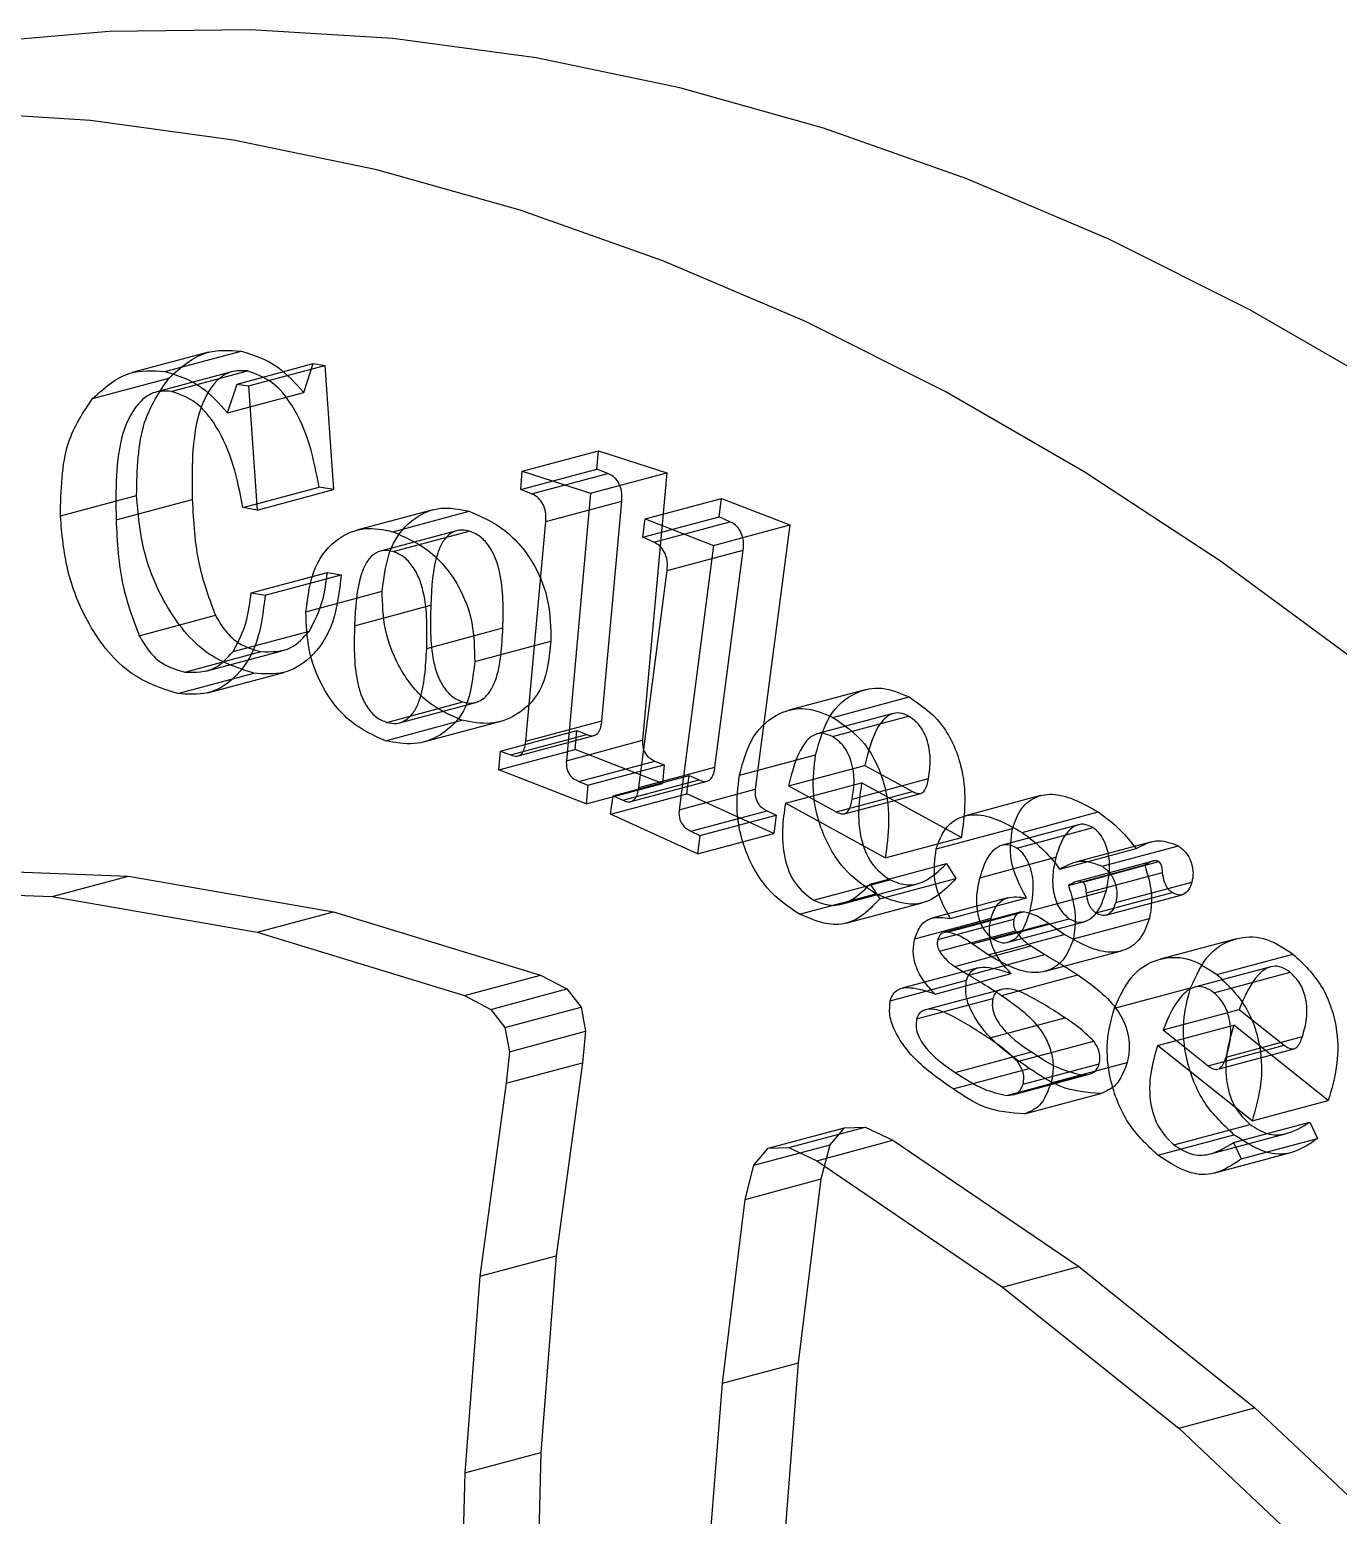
# Model space of a CAD drawing. Header units: inches. Extents: x 0 to 16.3, y 0 to 11.5.
# Drawn here: x 12.188 to 12.775, y 7.219 to 7.885 of the extents above; entities that cross this region are included whole.
import ezdxf

# ---------------------------------------------------------------- set-up
doc = ezdxf.new("R2010")
doc.units = ezdxf.units.IN
doc.header["$MEASUREMENT"] = 0

msp = doc.modelspace()

# ---------------------------------------------------------------- linework, layer by layer
at = {"color": 7, "linetype": 'Continuous', "lineweight": 25}
for p, q in [((12.26839, 7.74026), (12.23424, 7.73111)), ((12.24889, 7.73162), (12.28304, 7.74077)), ((12.27939, 7.73163), (12.24524, 7.72249)), ((12.25179, 7.72269), (12.28594, 7.73184)), ((12.28125, 7.72599), (12.3154, 7.73513)), ((12.28641, 7.72513), (12.32056, 7.73428)), ((12.31112, 7.72223), (12.3154, 7.73513)), ((12.3154, 7.73513), (12.32056, 7.73428)), ((12.32056, 7.73428), (12.32441, 7.67866)), ((12.21654, 7.7195), (12.25069, 7.72865)), ((12.27697, 7.71308), (12.28125, 7.72599)), ((12.28125, 7.72599), (12.28641, 7.72513)), ((12.28641, 7.72513), (12.29025, 7.66952)), ((12.27697, 7.71308), (12.31112, 7.72223)), ((12.40908, 7.68696), (12.44323, 7.69611)), ((12.4425, 7.68783), (12.44323, 7.69611)), ((12.44323, 7.69611), (12.47384, 7.68624)), ((12.40835, 7.67868), (12.4425, 7.68783)), ((12.40835, 7.67868), (12.40908, 7.68696)), ((12.40908, 7.68696), (12.43969, 7.6771)), ((12.41321, 7.67678), (12.44736, 7.68593)), ((12.43969, 7.6771), (12.47384, 7.68624)), ((12.44736, 7.68593), (12.4425, 7.68783)), ((12.47384, 7.68624), (12.46297, 7.5663)), ((12.28384, 7.67058), (12.31799, 7.67973)), ((12.29025, 7.66952), (12.32441, 7.67866)), ((12.32441, 7.67866), (12.31799, 7.67973)), ((12.41321, 7.67678), (12.40835, 7.67868)), ((12.20209, 7.66685), (12.23624, 7.67599)), ((12.22705, 7.66514), (12.2612, 7.67429)), ((12.41956, 7.66441), (12.45371, 7.67356)), ((12.43969, 7.6771), (12.42882, 7.55715)), ((12.44479, 7.57509), (12.45371, 7.67356)), ((12.4642, 7.66556), (12.49835, 7.67471)), ((12.49729, 7.6665), (12.49835, 7.67471)), ((12.49835, 7.67471), (12.52894, 7.66281)), ((12.29025, 7.66952), (12.28384, 7.67058)), ((12.36905, 7.66963), (12.33489, 7.66049)), ((12.35106, 7.65981), (12.38521, 7.66896)), ((12.46314, 7.65735), (12.49729, 7.6665)), ((12.46314, 7.65735), (12.4642, 7.66556)), ((12.4642, 7.66556), (12.49479, 7.65366)), ((12.50215, 7.66426), (12.49729, 7.6665)), ((12.37965, 7.66024), (12.3455, 7.6511)), ((12.35117, 7.65093), (12.38532, 7.66008)), ((12.41064, 7.56594), (12.41956, 7.66441)), ((12.468, 7.65512), (12.50215, 7.66426)), ((12.49479, 7.65366), (12.52894, 7.66281)), ((12.52894, 7.66281), (12.5135, 7.54433)), ((12.468, 7.65512), (12.46314, 7.65735)), ((12.47396, 7.6424), (12.50811, 7.65155)), ((12.49479, 7.65366), (12.47935, 7.53519)), ((12.49543, 7.55429), (12.50811, 7.65155)), ((12.28757, 7.63241), (12.32172, 7.64156)), ((12.29383, 7.63135), (12.32798, 7.6405)), ((12.32172, 7.64156), (12.32798, 7.6405)), ((12.46128, 7.54514), (12.47396, 7.6424)), ((12.28757, 7.63241), (12.29383, 7.63135)), ((12.31213, 7.62393), (12.34628, 7.63308)), ((12.33391, 7.61765), (12.36806, 7.6268)), ((12.23738, 7.61318), (12.27153, 7.62233)), ((12.27952, 7.60612), (12.31367, 7.61527)), ((12.36623, 7.6075), (12.40038, 7.61665)), ((12.25784, 7.59689), (12.29199, 7.60604)), ((12.2673, 7.59721), (12.30146, 7.60636)), ((12.38774, 7.60161), (12.42189, 7.61075)), ((12.25467, 7.58721), (12.28882, 7.59635)), ((12.26807, 7.58761), (12.30222, 7.59676)), ((12.56271, 7.58895), (12.52856, 7.5798)), ((12.54824, 7.57658), (12.58239, 7.58572)), ((12.34832, 7.57434), (12.38247, 7.58348)), ((12.35409, 7.57411), (12.38824, 7.58326)), ((12.57528, 7.57829), (12.54113, 7.56915)), ((12.34776, 7.56612), (12.38191, 7.57527)), ((12.3648, 7.56558), (12.39895, 7.57473)), ((12.41064, 7.56594), (12.44479, 7.57509)), ((12.54807, 7.56797), (12.58222, 7.57712)), ((12.39937, 7.56147), (12.43352, 7.57062)), ((12.40381, 7.55973), (12.43796, 7.56888)), ((12.4072, 7.55932), (12.44135, 7.56847)), ((12.42882, 7.55715), (12.46297, 7.5663)), ((12.43277, 7.56224), (12.43352, 7.57062)), ((12.43352, 7.57062), (12.43796, 7.56888)), ((12.39862, 7.55309), (12.43277, 7.56224)), ((12.39862, 7.55309), (12.39937, 7.56147)), ((12.39937, 7.56147), (12.40381, 7.55973)), ((12.47186, 7.54698), (12.43277, 7.56224)), ((12.50639, 7.55063), (12.54054, 7.55978)), ((12.43771, 7.53783), (12.39862, 7.55309)), ((12.43435, 7.54783), (12.46851, 7.55698)), ((12.43847, 7.54622), (12.47262, 7.55537)), ((12.46128, 7.54514), (12.49543, 7.55429)), ((12.46851, 7.55698), (12.47262, 7.55537)), ((12.47262, 7.55537), (12.47186, 7.54698)), ((12.52844, 7.54589), (12.56259, 7.55504)), ((12.56259, 7.55504), (12.58388, 7.54337)), ((12.43435, 7.54783), (12.43847, 7.54622)), ((12.43771, 7.53783), (12.47186, 7.54698)), ((12.43847, 7.54622), (12.43771, 7.53783)), ((12.44973, 7.54142), (12.48389, 7.55057)), ((12.45416, 7.53941), (12.48832, 7.54855)), ((12.45774, 7.53883), (12.49189, 7.54798)), ((12.4828, 7.5423), (12.48389, 7.55057)), ((12.48389, 7.55057), (12.48832, 7.54855)), ((12.527, 7.5381), (12.56116, 7.54725)), ((12.52844, 7.54589), (12.54973, 7.53423)), ((12.55696, 7.53998), (12.59111, 7.54913)), ((12.60585, 7.52275), (12.56116, 7.54725)), ((12.44865, 7.53315), (12.4828, 7.5423)), ((12.44865, 7.53315), (12.44973, 7.54142)), ((12.44973, 7.54142), (12.45416, 7.53941)), ((12.47935, 7.53519), (12.5135, 7.54433)), ((12.52176, 7.52451), (12.4828, 7.5423)), ((12.54973, 7.53423), (12.58388, 7.54337)), ((12.5535, 7.53337), (12.58766, 7.54252)), ((12.64132, 7.54148), (12.60717, 7.53233)), ((12.48761, 7.51536), (12.44865, 7.53315)), ((12.48462, 7.52551), (12.51877, 7.53466)), ((12.48869, 7.52364), (12.52285, 7.53279)), ((12.51877, 7.53466), (12.52285, 7.53279)), ((12.52285, 7.53279), (12.52176, 7.52451)), ((12.5717, 7.51361), (12.527, 7.5381)), ((12.63303, 7.52502), (12.66718, 7.53417)), ((12.48462, 7.52551), (12.48869, 7.52364)), ((12.59461, 7.51762), (12.62876, 7.52677)), ((12.65835, 7.52838), (12.6242, 7.51923)), ((12.63071, 7.51799), (12.66486, 7.52714)), ((12.48761, 7.51536), (12.52176, 7.52451)), ((12.48869, 7.52364), (12.48761, 7.51536)), ((12.5717, 7.51361), (12.60585, 7.52275)), ((12.69114, 7.52076), (12.65699, 7.51161)), ((12.66897, 7.50983), (12.70313, 7.51898)), ((12.61405, 7.5047), (12.6482, 7.51385)), ((12.64997, 7.50857), (12.68413, 7.51772)), ((12.69174, 7.51216), (12.65759, 7.50301)), ((12.66022, 7.50277), (12.69437, 7.51192)), ((12.14154, 7.50896), (12.23254, 7.50539)), ((12.19839, 7.49624), (12.23254, 7.50539)), ((12.23254, 7.50539), (12.32445, 7.48938)), ((12.56501, 7.50187), (12.59916, 7.51101)), ((12.59916, 7.51101), (12.60339, 7.5044)), ((12.65386, 7.50128), (12.68801, 7.51043)), ((12.6619, 7.49795), (12.69605, 7.50709)), ((12.10739, 7.49982), (12.19839, 7.49624)), ((12.53959, 7.49462), (12.57374, 7.50377)), ((12.55207, 7.49283), (12.58622, 7.50198)), ((12.56501, 7.50187), (12.56924, 7.49526)), ((12.56924, 7.49526), (12.60339, 7.5044)), ((12.63668, 7.48982), (12.67083, 7.49897)), ((12.675, 7.49356), (12.70915, 7.50271)), ((12.19839, 7.49624), (12.2903, 7.48024)), ((12.53332, 7.48834), (12.56748, 7.49749)), ((12.55413, 7.48431), (12.58828, 7.49346)), ((12.6267, 7.49565), (12.59255, 7.4865)), ((12.60086, 7.48648), (12.63501, 7.49563)), ((12.66619, 7.48889), (12.70034, 7.49804)), ((12.6706, 7.48792), (12.70475, 7.49707)), ((12.2903, 7.48024), (12.32445, 7.48938)), ((12.32445, 7.48938), (12.41731, 7.46105)), ((12.58498, 7.47736), (12.61913, 7.4865)), ((12.59525, 7.47704), (12.6294, 7.48619)), ((12.63216, 7.48923), (12.598, 7.48008)), ((12.59948, 7.48027), (12.63363, 7.48942)), ((12.62, 7.47716), (12.65415, 7.48631)), ((12.62666, 7.47582), (12.66081, 7.48497)), ((12.65603, 7.47735), (12.69018, 7.48649)), ((12.2903, 7.48024), (12.38316, 7.4519)), ((12.59597, 7.47178), (12.63012, 7.48093)), ((12.6107, 7.4751), (12.64485, 7.48424)), ((12.61779, 7.47016), (12.65194, 7.4793)), ((12.65194, 7.4793), (12.64485, 7.48424)), ((12.60293, 7.46495), (12.63708, 7.4741)), ((12.61779, 7.47016), (12.6107, 7.4751)), ((12.63708, 7.4741), (12.64329, 7.47023)), ((12.64345, 7.4628), (12.6776, 7.47194)), ((12.72914, 7.47731), (12.69499, 7.46816)), ((12.60293, 7.46495), (12.60914, 7.46108)), ((12.60914, 7.46108), (12.64329, 7.47023)), ((12.72031, 7.46133), (12.75446, 7.47048)), ((12.38316, 7.4519), (12.41731, 7.46105)), ((12.41731, 7.46105), (12.4291, 7.45483)), ((12.574, 7.44955), (12.60815, 7.4587)), ((12.6134, 7.46435), (12.57925, 7.45521)), ((12.59403, 7.45254), (12.62818, 7.46169)), ((12.62389, 7.45197), (12.65804, 7.46112)), ((12.74448, 7.46476), (12.71033, 7.45561)), ((12.71902, 7.45317), (12.75317, 7.46232)), ((12.38316, 7.4519), (12.39495, 7.44568)), ((12.39495, 7.44568), (12.4291, 7.45483)), ((12.4291, 7.45483), (12.43546, 7.44666)), ((12.62394, 7.45464), (12.58979, 7.44549)), ((12.6744, 7.44617), (12.70855, 7.45532)), ((12.39495, 7.44568), (12.40131, 7.43751)), ((12.40131, 7.43751), (12.43546, 7.44666)), ((12.43546, 7.44666), (12.43743, 7.43586)), ((12.58579, 7.44144), (12.61994, 7.45059)), ((12.69624, 7.43654), (12.73039, 7.44569)), ((12.73039, 7.44569), (12.75057, 7.42959)), ((12.6181, 7.43277), (12.65225, 7.44192)), ((12.69378, 7.42943), (12.72793, 7.43858)), ((12.77028, 7.40483), (12.72793, 7.43858)), ((12.40131, 7.43751), (12.40328, 7.42671)), ((12.40328, 7.42671), (12.43743, 7.43586)), ((12.43743, 7.43586), (12.43604, 7.42171)), ((12.69624, 7.43654), (12.71642, 7.42044)), ((12.7245, 7.42431), (12.75865, 7.43346)), ((12.40328, 7.42671), (12.40189, 7.41257)), ((12.60312, 7.41743), (12.63727, 7.42658)), ((12.631, 7.42229), (12.66515, 7.43144)), ((12.73613, 7.39568), (12.69378, 7.42943)), ((12.71642, 7.42044), (12.75057, 7.42959)), ((12.72076, 7.41886), (12.75491, 7.42801)), ((12.40189, 7.41257), (12.43604, 7.42171)), ((12.43604, 7.42171), (12.42425, 7.3352)), ((12.60211, 7.41007), (12.63626, 7.41922)), ((12.6335, 7.41219), (12.66765, 7.42134)), ((12.64602, 7.41279), (12.68018, 7.42194)), ((12.40189, 7.41257), (12.3901, 7.32605)), ((12.62623, 7.40712), (12.66038, 7.41627)), ((12.62891, 7.40744), (12.66306, 7.41658)), ((12.63412, 7.39879), (12.66827, 7.40794)), ((12.73613, 7.39568), (12.77028, 7.40483)), ((12.51926, 7.3834), (12.55342, 7.39255)), ((12.52854, 7.38381), (12.56269, 7.39295)), ((12.547, 7.38503), (12.55342, 7.39255)), ((12.55342, 7.39255), (12.56269, 7.39295)), ((12.56269, 7.39295), (12.57519, 7.38699)), ((12.70106, 7.3849), (12.73521, 7.39405)), ((12.72782, 7.38596), (12.76197, 7.39511)), ((12.76197, 7.39511), (12.76545, 7.38779)), ((12.51285, 7.37588), (12.547, 7.38503)), ((12.54104, 7.37785), (12.57519, 7.38699)), ((12.54307, 7.36965), (12.547, 7.38503)), ((12.57519, 7.38699), (12.65842, 7.33038)), ((12.69387, 7.38035), (12.72802, 7.38949)), ((12.71746, 7.38092), (12.75161, 7.39006)), ((12.72782, 7.38596), (12.7313, 7.37865)), ((12.7313, 7.37865), (12.76545, 7.38779)), ((12.51285, 7.37588), (12.51926, 7.3834)), ((12.51926, 7.3834), (12.52854, 7.38381)), ((12.52854, 7.38381), (12.54104, 7.37785)), ((12.71937, 7.37237), (12.75352, 7.38152)), ((12.50892, 7.3605), (12.51285, 7.37588)), ((12.54104, 7.37785), (12.62427, 7.32123)), ((12.50892, 7.3605), (12.54307, 7.36965)), ((12.53288, 7.28723), (12.54307, 7.36965)), ((12.49873, 7.27808), (12.50892, 7.3605)), ((12.3901, 7.32605), (12.42425, 7.3352)), ((12.42425, 7.3352), (12.41744, 7.24704)), ((12.3901, 7.32605), (12.38329, 7.23789)), ((12.62427, 7.32123), (12.65842, 7.33038)), ((12.65842, 7.33038), (12.73738, 7.26704)), ((12.62427, 7.32123), (12.70323, 7.25789)), ((12.49873, 7.27808), (12.53288, 7.28723)), ((12.52636, 7.20369), (12.53288, 7.28723)), ((12.49221, 7.19454), (12.49873, 7.27808)), ((12.70323, 7.25789), (12.73738, 7.26704)), ((12.73738, 7.26704), (12.81199, 7.19682)), ((12.70323, 7.25789), (12.77783, 7.18767)), ((12.38329, 7.23789), (12.41744, 7.24704)), ((12.41744, 7.24704), (12.41508, 7.15739)), ((12.38329, 7.23789), (12.38093, 7.14824))]:
    msp.add_line(p, q, dxfattribs=at)
at = {"color": 7, "linetype": 'Continuous', "lineweight": 25, "flags": 128}
for points in [[(12.79749, 7.72322), (12.73514, 7.75922), (12.672, 7.79086), (12.60826, 7.81804), (12.54411, 7.84069), (12.47974, 7.85874), (12.41534, 7.87214), (12.35111, 7.88084), (12.28724, 7.88482), (12.22391, 7.88407), (12.16132, 7.87858)], [(12.78209, 7.60232), (12.72202, 7.64656), (12.66081, 7.68668), (12.59862, 7.72258), (12.53565, 7.75415), (12.47208, 7.78128), (12.40811, 7.80391), (12.34391, 7.82196), (12.27969, 7.83538), (12.21563, 7.84414), (12.15192, 7.84819)]]:
    msp.add_lwpolyline(points, dxfattribs=at)
at = {"color": 7, "linetype": 'Continuous', "lineweight": 25}
for points, knots in [([(12.25069, 7.72865), (12.25597, 7.73339), (12.26541, 7.74186), (12.27765, 7.7411), (12.28304, 7.74077)], [0, 0, 0, 0, 0.559322, 1, 1, 1, 1]), ([(12.28304, 7.74077), (12.28873, 7.73899), (12.29892, 7.73581), (12.30739, 7.72639), (12.31112, 7.72223)], [0, 0, 0, 0, 0.558712, 1, 1, 1, 1]), ([(12.21654, 7.7195), (12.22182, 7.72424), (12.23126, 7.73271), (12.2435, 7.73196), (12.24889, 7.73162)], [0, 0, 0, 0, 0.559322, 1, 1, 1, 1]), ([(12.24889, 7.73162), (12.25458, 7.72985), (12.26477, 7.72666), (12.27324, 7.71724), (12.27697, 7.71308)], [0, 0, 0, 0, 0.558712, 1, 1, 1, 1]), ([(12.28594, 7.73184), (12.28344, 7.73195), (12.27846, 7.73218), (12.27001, 7.72652), (12.26333, 7.71344), (12.26089, 7.69422), (12.2611, 7.68094), (12.2612, 7.67429)], [0, 0, 0, 0, 0.124981, 0.249996, 0.498695, 0.749101, 1, 1, 1, 1]), ([(12.31799, 7.67973), (12.31679, 7.68611), (12.31441, 7.69884), (12.30727, 7.71551), (12.29718, 7.72794), (12.28968, 7.73054), (12.28594, 7.73184)], [0, 0, 0, 0, 0.280986, 0.560889, 0.780812, 1, 1, 1, 1]), ([(12.23624, 7.67599), (12.23649, 7.6876), (12.23694, 7.70832), (12.24649, 7.72244), (12.25069, 7.72865)], [0, 0, 0, 0, 0.5599, 1, 1, 1, 1]), ([(12.20209, 7.66685), (12.20234, 7.67845), (12.20279, 7.69917), (12.21234, 7.71329), (12.21654, 7.7195)], [0, 0, 0, 0, 0.5599, 1, 1, 1, 1]), ([(12.25179, 7.72269), (12.24929, 7.7228), (12.24431, 7.72303), (12.23586, 7.71737), (12.22918, 7.70429), (12.22674, 7.68508), (12.22695, 7.67179), (12.22705, 7.66514)], [0, 0, 0, 0, 0.124981, 0.249996, 0.498695, 0.749101, 1, 1, 1, 1]), ([(12.28384, 7.67058), (12.28264, 7.67696), (12.28026, 7.68969), (12.27312, 7.70636), (12.26303, 7.71879), (12.25553, 7.72139), (12.25179, 7.72269)], [0, 0, 0, 0, 0.2809862, 0.5608887, 0.7808125, 1, 1, 1, 1]), ([(12.45371, 7.67356), (12.45377, 7.67502), (12.45388, 7.67792), (12.45235, 7.68205), (12.44992, 7.68472), (12.44822, 7.68553), (12.44736, 7.68593)], [0, 0, 0, 0, 0.280539, 0.559304, 0.779339, 1, 1, 1, 1]), ([(12.28882, 7.59635), (12.28111, 7.59886), (12.26569, 7.60389), (12.24835, 7.62647), (12.23836, 7.65166), (12.23695, 7.66788), (12.23624, 7.67599)], [0, 0, 0, 0, 0.2794058, 0.5588962, 0.7792379, 1, 1, 1, 1]), ([(12.2612, 7.67429), (12.26169, 7.66434), (12.26255, 7.64662), (12.26879, 7.62974), (12.27153, 7.62233)], [0, 0, 0, 0, 0.5609962, 1, 1, 1, 1]), ([(12.41956, 7.66441), (12.41962, 7.66587), (12.41973, 7.66877), (12.4182, 7.6729), (12.41577, 7.67557), (12.41407, 7.67638), (12.41321, 7.67678)], [0, 0, 0, 0, 0.280539, 0.5593037, 0.779339, 1, 1, 1, 1]), ([(12.25467, 7.58721), (12.24696, 7.58972), (12.23154, 7.59474), (12.2142, 7.61732), (12.20421, 7.64252), (12.2028, 7.65873), (12.20209, 7.66685)], [0, 0, 0, 0, 0.279406, 0.558896, 0.779238, 1, 1, 1, 1]), ([(12.22705, 7.66514), (12.22754, 7.65519), (12.2284, 7.63747), (12.23464, 7.62059), (12.23738, 7.61318)], [0, 0, 0, 0, 0.560996, 1, 1, 1, 1]), ([(12.34628, 7.63308), (12.34716, 7.64), (12.34893, 7.65386), (12.35978, 7.66631), (12.37242, 7.67155), (12.38095, 7.66983), (12.38521, 7.66896)], [0, 0, 0, 0, 0.279505, 0.559035, 0.779351, 1, 1, 1, 1]), ([(12.38521, 7.66896), (12.39067, 7.6666), (12.40158, 7.66187), (12.41459, 7.64671), (12.42161, 7.62811), (12.42179, 7.61655), (12.42189, 7.61075)], [0, 0, 0, 0, 0.28021, 0.559901, 0.779555, 1, 1, 1, 1]), ([(12.31213, 7.62393), (12.31301, 7.63086), (12.31478, 7.64471), (12.32563, 7.65716), (12.33827, 7.6624), (12.3468, 7.66068), (12.35106, 7.65981)], [0, 0, 0, 0, 0.279505, 0.559035, 0.779351, 1, 1, 1, 1]), ([(12.35106, 7.65981), (12.35652, 7.65745), (12.36743, 7.65272), (12.38044, 7.63756), (12.38746, 7.61897), (12.38764, 7.6074), (12.38774, 7.60161)], [0, 0, 0, 0, 0.28021, 0.559901, 0.779555, 1, 1, 1, 1]), ([(12.38532, 7.66008), (12.38377, 7.66037), (12.38066, 7.66094), (12.37644, 7.659), (12.3732, 7.65529), (12.36895, 7.64524), (12.36846, 7.63499), (12.36806, 7.6268)], [0, 0, 0, 0, 0.124934, 0.249782, 0.37489, 0.500135, 1, 1, 1, 1]), ([(12.40038, 7.61665), (12.40058, 7.62508), (12.40083, 7.63562), (12.39717, 7.64816), (12.39413, 7.65374), (12.39004, 7.65817), (12.3869, 7.65944), (12.38532, 7.66008)], [0, 0, 0, 0, 0.4997538, 0.6249887, 0.7500997, 0.8749815, 1, 1, 1, 1]), ([(12.50811, 7.65155), (12.50823, 7.65299), (12.50845, 7.65587), (12.50703, 7.66005), (12.5047, 7.6629), (12.503, 7.66381), (12.50215, 7.66426)], [0, 0, 0, 0, 0.280372, 0.559067, 0.779225, 1, 1, 1, 1]), ([(12.35117, 7.65093), (12.34962, 7.65122), (12.34651, 7.6518), (12.34229, 7.64985), (12.33905, 7.64614), (12.3348, 7.63609), (12.33431, 7.62584), (12.33391, 7.61765)], [0, 0, 0, 0, 0.124934, 0.249782, 0.37489, 0.500135, 1, 1, 1, 1]), ([(12.47396, 7.6424), (12.47408, 7.64384), (12.4743, 7.64672), (12.47288, 7.6509), (12.47055, 7.65376), (12.46885, 7.65466), (12.468, 7.65512)], [0, 0, 0, 0, 0.280372, 0.559067, 0.779225, 1, 1, 1, 1]), ([(12.36623, 7.6075), (12.36643, 7.61593), (12.36668, 7.62647), (12.36302, 7.63901), (12.35997, 7.64459), (12.35589, 7.64902), (12.35275, 7.65029), (12.35117, 7.65093)], [0, 0, 0, 0, 0.499754, 0.624989, 0.7501, 0.874982, 1, 1, 1, 1]), ([(12.32798, 7.6405), (12.3271, 7.63307), (12.32534, 7.61824), (12.3153, 7.603), (12.30242, 7.59542), (12.29335, 7.59604), (12.28882, 7.59635)], [0, 0, 0, 0, 0.280189, 0.559572, 0.779641, 1, 1, 1, 1]), ([(12.31367, 7.61527), (12.31594, 7.61962), (12.31998, 7.62741), (12.32119, 7.63723), (12.32172, 7.64156)], [0, 0, 0, 0, 0.558715, 1, 1, 1, 1]), ([(12.27952, 7.60612), (12.28179, 7.61047), (12.28583, 7.61826), (12.28704, 7.62808), (12.28757, 7.63241)], [0, 0, 0, 0, 0.558715, 1, 1, 1, 1]), ([(12.38191, 7.57527), (12.37656, 7.57763), (12.36585, 7.58234), (12.35358, 7.59793), (12.34679, 7.61603), (12.34645, 7.62739), (12.34628, 7.63308)], [0, 0, 0, 0, 0.279948, 0.559504, 0.779621, 1, 1, 1, 1]), ([(12.29383, 7.63135), (12.29295, 7.62392), (12.29119, 7.60909), (12.28115, 7.59385), (12.26827, 7.58627), (12.2592, 7.58689), (12.25467, 7.58721)], [0, 0, 0, 0, 0.2801885, 0.5595725, 0.7796405, 1, 1, 1, 1]), ([(12.36806, 7.6268), (12.36784, 7.61846), (12.36757, 7.60804), (12.37086, 7.5955), (12.37378, 7.58988), (12.37779, 7.58538), (12.38091, 7.58412), (12.38247, 7.58348)], [0, 0, 0, 0, 0.500008, 0.625224, 0.750225, 0.875032, 1, 1, 1, 1]), ([(12.27153, 7.62233), (12.27299, 7.61985), (12.27589, 7.61491), (12.28297, 7.60854), (12.28857, 7.60698), (12.29199, 7.60604)], [0, 0, 0, 0, 0.280351, 0.560521, 1, 1, 1, 1]), ([(12.34776, 7.56612), (12.34241, 7.56848), (12.3317, 7.57319), (12.31943, 7.58878), (12.31264, 7.60689), (12.3123, 7.61825), (12.31213, 7.62393)], [0, 0, 0, 0, 0.279948, 0.559504, 0.779621, 1, 1, 1, 1]), ([(12.23738, 7.61318), (12.23884, 7.6107), (12.24174, 7.60576), (12.24882, 7.59939), (12.25442, 7.59784), (12.25784, 7.59689)], [0, 0, 0, 0, 0.280351, 0.560521, 1, 1, 1, 1]), ([(12.29199, 7.60604), (12.29669, 7.60594), (12.30511, 7.60577), (12.31105, 7.61236), (12.31367, 7.61527)], [0, 0, 0, 0, 0.559042, 1, 1, 1, 1]), ([(12.33391, 7.61765), (12.33369, 7.60931), (12.33341, 7.59889), (12.33671, 7.58635), (12.33963, 7.58073), (12.34364, 7.57623), (12.34676, 7.57497), (12.34832, 7.57434)], [0, 0, 0, 0, 0.500008, 0.625224, 0.750225, 0.875032, 1, 1, 1, 1]), ([(12.38247, 7.58348), (12.38405, 7.58318), (12.38719, 7.58257), (12.39146, 7.5845), (12.39484, 7.58808), (12.39942, 7.59798), (12.39995, 7.60835), (12.40038, 7.61665)], [0, 0, 0, 0, 0.125093, 0.250025, 0.375165, 0.500404, 1, 1, 1, 1]), ([(12.25784, 7.59689), (12.26254, 7.59679), (12.27096, 7.59663), (12.2769, 7.60321), (12.27952, 7.60612)], [0, 0, 0, 0, 0.559042, 1, 1, 1, 1]), ([(12.34832, 7.57434), (12.3499, 7.57403), (12.35304, 7.57342), (12.35731, 7.57535), (12.36069, 7.57893), (12.36527, 7.58883), (12.3658, 7.5992), (12.36623, 7.6075)], [0, 0, 0, 0, 0.125093, 0.250025, 0.375165, 0.500404, 1, 1, 1, 1]), ([(12.42189, 7.61075), (12.42112, 7.6036), (12.41959, 7.58932), (12.40787, 7.57747), (12.3949, 7.57282), (12.38624, 7.57445), (12.38191, 7.57527)], [0, 0, 0, 0, 0.279758, 0.558417, 0.779187, 1, 1, 1, 1]), ([(12.38774, 7.60161), (12.38697, 7.59445), (12.38544, 7.58017), (12.37372, 7.56832), (12.36075, 7.56367), (12.35209, 7.5653), (12.34776, 7.56612)], [0, 0, 0, 0, 0.279758, 0.558417, 0.779187, 1, 1, 1, 1]), ([(12.54054, 7.55978), (12.54224, 7.56595), (12.54565, 7.57829), (12.55733, 7.58801), (12.57019, 7.59093), (12.57832, 7.58746), (12.58239, 7.58572)], [0, 0, 0, 0, 0.27993, 0.559547, 0.779703, 1, 1, 1, 1]), ([(12.58239, 7.58572), (12.58741, 7.58232), (12.59742, 7.57553), (12.60623, 7.55661), (12.608, 7.53833), (12.60657, 7.52795), (12.60585, 7.52275)], [0, 0, 0, 0, 0.279887, 0.558269, 0.778726, 1, 1, 1, 1]), ([(12.50639, 7.55063), (12.50809, 7.5568), (12.5115, 7.56914), (12.52318, 7.57886), (12.53604, 7.58178), (12.54417, 7.57831), (12.54824, 7.57658)], [0, 0, 0, 0, 0.27993, 0.559547, 0.779703, 1, 1, 1, 1]), ([(12.58222, 7.57712), (12.58093, 7.5777), (12.57833, 7.57886), (12.57317, 7.57819), (12.56648, 7.57076), (12.56415, 7.56134), (12.56259, 7.55504)], [0, 0, 0, 0, 0.125338, 0.2505, 0.49936, 1, 1, 1, 1]), ([(12.43796, 7.56888), (12.43894, 7.56857), (12.44088, 7.56796), (12.44333, 7.56943), (12.44443, 7.57219), (12.44467, 7.57412), (12.44479, 7.57509)], [0, 0, 0, 0, 0.280467, 0.558282, 0.778896, 1, 1, 1, 1]), ([(12.54824, 7.57658), (12.55326, 7.57317), (12.56326, 7.56639), (12.57208, 7.54747), (12.57385, 7.52918), (12.57242, 7.5188), (12.5717, 7.51361)], [0, 0, 0, 0, 0.2798873, 0.5582689, 0.7787258, 1, 1, 1, 1]), ([(12.59111, 7.54913), (12.59153, 7.55198), (12.59235, 7.55767), (12.59093, 7.56633), (12.58729, 7.57355), (12.58391, 7.57593), (12.58222, 7.57712)], [0, 0, 0, 0, 0.281085, 0.560556, 0.780261, 1, 1, 1, 1]), ([(12.40381, 7.55973), (12.40479, 7.55942), (12.40673, 7.55881), (12.40918, 7.56028), (12.41028, 7.56304), (12.41052, 7.56497), (12.41064, 7.56594)], [0, 0, 0, 0, 0.2804665, 0.5582823, 0.7788958, 1, 1, 1, 1]), ([(12.46297, 7.5663), (12.46295, 7.56514), (12.46292, 7.56282), (12.46489, 7.55878), (12.46713, 7.55766), (12.46851, 7.55698)], [0, 0, 0, 0, 0.28093, 0.560428, 1, 1, 1, 1]), ([(12.54807, 7.56797), (12.54677, 7.56855), (12.54418, 7.56971), (12.53902, 7.56904), (12.53233, 7.56162), (12.53, 7.55219), (12.52844, 7.54589)], [0, 0, 0, 0, 0.125338, 0.2505, 0.49936, 1, 1, 1, 1]), ([(12.55696, 7.53998), (12.55738, 7.54283), (12.5582, 7.54853), (12.55678, 7.55718), (12.55314, 7.5644), (12.54976, 7.56678), (12.54807, 7.56797)], [0, 0, 0, 0, 0.281085, 0.560556, 0.780261, 1, 1, 1, 1]), ([(12.56748, 7.49749), (12.56244, 7.50088), (12.55238, 7.50766), (12.54256, 7.52545), (12.5386, 7.54391), (12.53989, 7.55448), (12.54054, 7.55978)], [0, 0, 0, 0, 0.2801, 0.559316, 0.779464, 1, 1, 1, 1]), ([(12.42882, 7.55715), (12.4288, 7.55599), (12.42877, 7.55367), (12.43074, 7.54964), (12.43298, 7.54851), (12.43435, 7.54783)], [0, 0, 0, 0, 0.28093, 0.560428, 1, 1, 1, 1]), ([(12.48832, 7.54855), (12.48929, 7.54818), (12.49124, 7.54745), (12.49375, 7.54876), (12.49497, 7.55143), (12.49528, 7.55333), (12.49543, 7.55429)], [0, 0, 0, 0, 0.280416, 0.558298, 0.778726, 1, 1, 1, 1]), ([(12.45416, 7.53941), (12.45514, 7.53904), (12.45708, 7.5383), (12.4596, 7.53961), (12.46082, 7.54228), (12.46112, 7.54419), (12.46128, 7.54514)], [0, 0, 0, 0, 0.280416, 0.558298, 0.778726, 1, 1, 1, 1]), ([(12.53332, 7.48834), (12.52829, 7.49174), (12.51823, 7.49851), (12.50841, 7.5163), (12.50445, 7.53476), (12.50574, 7.54534), (12.50639, 7.55063)], [0, 0, 0, 0, 0.2801002, 0.5593163, 0.7794638, 1, 1, 1, 1]), ([(12.56116, 7.54725), (12.56059, 7.54334), (12.55945, 7.53552), (12.56016, 7.52296), (12.56493, 7.51039), (12.5708, 7.50598), (12.57374, 7.50377)], [0, 0, 0, 0, 0.25144, 0.502009, 0.751127, 1, 1, 1, 1]), ([(12.58388, 7.54337), (12.58453, 7.54305), (12.58583, 7.54241), (12.58787, 7.54231), (12.59016, 7.54436), (12.59072, 7.54716), (12.59111, 7.54913)], [0, 0, 0, 0, 0.1875012, 0.3742849, 0.5602819, 1, 1, 1, 1]), ([(12.5135, 7.54433), (12.51344, 7.54318), (12.51332, 7.54087), (12.51517, 7.53671), (12.5174, 7.53544), (12.51877, 7.53466)], [0, 0, 0, 0, 0.281101, 0.560486, 1, 1, 1, 1]), ([(12.54973, 7.53423), (12.55038, 7.53391), (12.55168, 7.53327), (12.55372, 7.53316), (12.55601, 7.53521), (12.55657, 7.53801), (12.55696, 7.53998)], [0, 0, 0, 0, 0.187501, 0.374285, 0.560282, 1, 1, 1, 1]), ([(12.62876, 7.52677), (12.62991, 7.52994), (12.63222, 7.53629), (12.63926, 7.54155), (12.65128, 7.54308), (12.66063, 7.53784), (12.66718, 7.53417)], [0, 0, 0, 0, 0.186842, 0.373561, 0.560777, 1, 1, 1, 1]), ([(12.47935, 7.53519), (12.47929, 7.53403), (12.47917, 7.53172), (12.48102, 7.52756), (12.48325, 7.52629), (12.48462, 7.52551)], [0, 0, 0, 0, 0.281101, 0.560486, 1, 1, 1, 1]), ([(12.527, 7.5381), (12.52643, 7.53419), (12.5253, 7.52637), (12.52601, 7.51382), (12.53078, 7.50124), (12.53665, 7.49683), (12.53959, 7.49462)], [0, 0, 0, 0, 0.25144, 0.502009, 0.751127, 1, 1, 1, 1]), ([(12.59461, 7.51762), (12.59576, 7.5208), (12.59807, 7.52714), (12.60511, 7.5324), (12.61713, 7.53394), (12.62647, 7.5287), (12.63303, 7.52502)], [0, 0, 0, 0, 0.186842, 0.373561, 0.560777, 1, 1, 1, 1]), ([(12.66718, 7.53417), (12.6706, 7.53163), (12.6767, 7.5271), (12.68186, 7.52059), (12.68413, 7.51772)], [0, 0, 0, 0, 0.559866, 1, 1, 1, 1]), ([(12.63501, 7.49563), (12.63203, 7.50129), (12.6267, 7.5114), (12.62813, 7.52208), (12.62876, 7.52677)], [0, 0, 0, 0, 0.560299, 1, 1, 1, 1]), ([(12.63303, 7.52502), (12.63645, 7.52249), (12.64255, 7.51795), (12.64771, 7.51144), (12.64997, 7.50857)], [0, 0, 0, 0, 0.559866, 1, 1, 1, 1]), ([(12.66486, 7.52714), (12.66341, 7.52783), (12.66049, 7.52922), (12.6563, 7.52785), (12.65132, 7.52363), (12.64949, 7.51788), (12.6482, 7.51385)], [0, 0, 0, 0, 0.186323, 0.373325, 0.560468, 1, 1, 1, 1]), ([(12.67083, 7.49897), (12.67177, 7.50391), (12.67319, 7.51132), (12.67035, 7.52058), (12.66759, 7.525), (12.66577, 7.52643), (12.66486, 7.52714)], [0, 0, 0, 0, 0.4985684, 0.7488037, 0.8744073, 1, 1, 1, 1]), ([(12.63071, 7.51799), (12.62926, 7.51869), (12.62634, 7.52007), (12.62215, 7.5187), (12.61717, 7.51448), (12.61534, 7.50873), (12.61405, 7.5047)], [0, 0, 0, 0, 0.186323, 0.373325, 0.560468, 1, 1, 1, 1]), ([(12.68413, 7.51772), (12.68746, 7.51952), (12.69339, 7.52272), (12.70016, 7.52012), (12.70313, 7.51898)], [0, 0, 0, 0, 0.56196, 1, 1, 1, 1]), ([(12.70313, 7.51898), (12.70437, 7.518), (12.70687, 7.51605), (12.70911, 7.51133), (12.70992, 7.50661), (12.7094, 7.50401), (12.70915, 7.50271)], [0, 0, 0, 0, 0.28021, 0.559448, 0.779546, 1, 1, 1, 1]), ([(12.60086, 7.48648), (12.59787, 7.49214), (12.59255, 7.50225), (12.59398, 7.51293), (12.59461, 7.51762)], [0, 0, 0, 0, 0.560299, 1, 1, 1, 1]), ([(12.63668, 7.48982), (12.63762, 7.49476), (12.63904, 7.50217), (12.6362, 7.51143), (12.63344, 7.51585), (12.63162, 7.51728), (12.63071, 7.51799)], [0, 0, 0, 0, 0.498568, 0.748804, 0.874407, 1, 1, 1, 1]), ([(12.6482, 7.51385), (12.64762, 7.51123), (12.64645, 7.50601), (12.6469, 7.49786), (12.64955, 7.49042), (12.65262, 7.48768), (12.65415, 7.48631)], [0, 0, 0, 0, 0.281042, 0.560691, 0.7807, 1, 1, 1, 1]), ([(12.64997, 7.50857), (12.65331, 7.51037), (12.65924, 7.51357), (12.66601, 7.51097), (12.66897, 7.50983)], [0, 0, 0, 0, 0.56196, 1, 1, 1, 1]), ([(12.69437, 7.51192), (12.69373, 7.51212), (12.69242, 7.51252), (12.6903, 7.51168), (12.68888, 7.5109), (12.68801, 7.51043)], [0, 0, 0, 0, 0.278039, 0.559577, 1, 1, 1, 1]), ([(12.69605, 7.50709), (12.69597, 7.50809), (12.69585, 7.50948), (12.69517, 7.51121), (12.69464, 7.51168), (12.69437, 7.51192)], [0, 0, 0, 0, 0.558929, 0.780338, 1, 1, 1, 1]), ([(12.57374, 7.50377), (12.57641, 7.50272), (12.58175, 7.50062), (12.59095, 7.50306), (12.59605, 7.508), (12.59916, 7.51101)], [0, 0, 0, 0, 0.279604, 0.559357, 1, 1, 1, 1]), ([(12.66897, 7.50983), (12.67022, 7.50885), (12.67272, 7.5069), (12.67496, 7.50219), (12.67577, 7.49747), (12.67525, 7.49486), (12.675, 7.49356)], [0, 0, 0, 0, 0.28021, 0.559448, 0.779546, 1, 1, 1, 1]), ([(12.68801, 7.51043), (12.68939, 7.50586), (12.69185, 7.4977), (12.69069, 7.48991), (12.69018, 7.48649)], [0, 0, 0, 0, 0.560406, 1, 1, 1, 1]), ([(12.70034, 7.49804), (12.69966, 7.49858), (12.69828, 7.49967), (12.69655, 7.50292), (12.69624, 7.50551), (12.69605, 7.50709)], [0, 0, 0, 0, 0.280355, 0.560574, 1, 1, 1, 1]), ([(12.53959, 7.49462), (12.54226, 7.49357), (12.5476, 7.49147), (12.5568, 7.49392), (12.5619, 7.49885), (12.56501, 7.50187)], [0, 0, 0, 0, 0.279604, 0.559357, 1, 1, 1, 1]), ([(12.60339, 7.5044), (12.60074, 7.50156), (12.59545, 7.49587), (12.58303, 7.49093), (12.57337, 7.49501), (12.56748, 7.49749)], [0, 0, 0, 0, 0.2811466, 0.5613048, 1, 1, 1, 1]), ([(12.61405, 7.5047), (12.61346, 7.50208), (12.6123, 7.49687), (12.61275, 7.48871), (12.6154, 7.48128), (12.61847, 7.47853), (12.62, 7.47716)], [0, 0, 0, 0, 0.281042, 0.560691, 0.7807, 1, 1, 1, 1]), ([(12.66022, 7.50277), (12.65957, 7.50297), (12.65827, 7.50338), (12.65615, 7.50253), (12.65473, 7.50176), (12.65386, 7.50128)], [0, 0, 0, 0, 0.278039, 0.559577, 1, 1, 1, 1]), ([(12.65386, 7.50128), (12.65524, 7.49671), (12.6577, 7.48855), (12.65654, 7.48077), (12.65603, 7.47735)], [0, 0, 0, 0, 0.560406, 1, 1, 1, 1]), ([(12.65415, 7.48631), (12.65559, 7.48559), (12.65847, 7.48417), (12.66264, 7.48539), (12.66766, 7.48937), (12.66952, 7.49501), (12.67083, 7.49897)], [0, 0, 0, 0, 0.186607, 0.37356, 0.560787, 1, 1, 1, 1]), ([(12.6619, 7.49795), (12.66182, 7.49894), (12.6617, 7.50033), (12.66101, 7.50206), (12.66049, 7.50254), (12.66022, 7.50277)], [0, 0, 0, 0, 0.558929, 0.780338, 1, 1, 1, 1]), ([(12.70915, 7.50271), (12.70874, 7.50148), (12.70794, 7.49903), (12.70553, 7.49706), (12.70281, 7.49671), (12.70117, 7.4976), (12.70034, 7.49804)], [0, 0, 0, 0, 0.2803907, 0.5599104, 0.7799029, 1, 1, 1, 1]), ([(12.56924, 7.49526), (12.56659, 7.49241), (12.56129, 7.48672), (12.54888, 7.48179), (12.53922, 7.48586), (12.53332, 7.48834)], [0, 0, 0, 0, 0.2811466, 0.5613048, 1, 1, 1, 1]), ([(12.61913, 7.4865), (12.61988, 7.48863), (12.62139, 7.49287), (12.62721, 7.49668), (12.63205, 7.49603), (12.63501, 7.49563)], [0, 0, 0, 0, 0.28004, 0.559209, 1, 1, 1, 1]), ([(12.66619, 7.48889), (12.6655, 7.48943), (12.66413, 7.49052), (12.6624, 7.49378), (12.66209, 7.49637), (12.6619, 7.49795)], [0, 0, 0, 0, 0.280355, 0.560574, 1, 1, 1, 1]), ([(12.675, 7.49356), (12.67459, 7.49233), (12.67379, 7.48988), (12.67138, 7.48791), (12.66866, 7.48757), (12.66702, 7.48845), (12.66619, 7.48889)], [0, 0, 0, 0, 0.280391, 0.55991, 0.779903, 1, 1, 1, 1]), ([(12.58498, 7.47736), (12.58573, 7.47948), (12.58724, 7.48372), (12.59306, 7.48753), (12.5979, 7.48688), (12.60086, 7.48648)], [0, 0, 0, 0, 0.28004, 0.559209, 1, 1, 1, 1]), ([(12.62818, 7.46169), (12.6265, 7.46349), (12.62316, 7.46708), (12.61948, 7.4736), (12.61806, 7.48068), (12.61877, 7.48456), (12.61913, 7.4865)], [0, 0, 0, 0, 0.28068, 0.560396, 0.780041, 1, 1, 1, 1]), ([(12.62, 7.47716), (12.62144, 7.47644), (12.62431, 7.47502), (12.62849, 7.47624), (12.63351, 7.48022), (12.63537, 7.48586), (12.63668, 7.48982)], [0, 0, 0, 0, 0.186607, 0.37356, 0.560787, 1, 1, 1, 1]), ([(12.6294, 7.48619), (12.62925, 7.48519), (12.62898, 7.48341), (12.62977, 7.48168), (12.63012, 7.48093)], [0, 0, 0, 0, 0.559508, 1, 1, 1, 1]), ([(12.63363, 7.48942), (12.63257, 7.48931), (12.63069, 7.48911), (12.6298, 7.48708), (12.6294, 7.48619)], [0, 0, 0, 0, 0.560722, 1, 1, 1, 1]), ([(12.64485, 7.48424), (12.64281, 7.48564), (12.63916, 7.48814), (12.63531, 7.48903), (12.63363, 7.48942)], [0, 0, 0, 0, 0.561132, 1, 1, 1, 1]), ([(12.69018, 7.48649), (12.68901, 7.48336), (12.68668, 7.47708), (12.67967, 7.47189), (12.66774, 7.47032), (12.65845, 7.4756), (12.65194, 7.4793)], [0, 0, 0, 0, 0.186797, 0.373521, 0.560711, 1, 1, 1, 1]), ([(12.59948, 7.48027), (12.59842, 7.48016), (12.59654, 7.47996), (12.59565, 7.47793), (12.59525, 7.47704)], [0, 0, 0, 0, 0.560722, 1, 1, 1, 1]), ([(12.6107, 7.4751), (12.60866, 7.4765), (12.60501, 7.47899), (12.60116, 7.47988), (12.59948, 7.48027)], [0, 0, 0, 0, 0.561132, 1, 1, 1, 1]), ([(12.63012, 7.48093), (12.63129, 7.47938), (12.63339, 7.47661), (12.63595, 7.47487), (12.63708, 7.4741)], [0, 0, 0, 0, 0.55857, 1, 1, 1, 1]), ([(12.70855, 7.45532), (12.71108, 7.46084), (12.71613, 7.47186), (12.72924, 7.47852), (12.7427, 7.47828), (12.75054, 7.47308), (12.75446, 7.47048)], [0, 0, 0, 0, 0.2798874, 0.5594955, 0.7796753, 1, 1, 1, 1]), ([(12.59403, 7.45254), (12.59235, 7.45434), (12.58901, 7.45793), (12.58533, 7.46445), (12.58391, 7.47153), (12.58462, 7.47541), (12.58498, 7.47736)], [0, 0, 0, 0, 0.28068, 0.560396, 0.780041, 1, 1, 1, 1]), ([(12.59525, 7.47704), (12.5951, 7.47604), (12.59483, 7.47426), (12.59562, 7.47254), (12.59597, 7.47178)], [0, 0, 0, 0, 0.559508, 1, 1, 1, 1]), ([(12.59597, 7.47178), (12.59714, 7.47023), (12.59924, 7.46746), (12.6018, 7.46572), (12.60293, 7.46495)], [0, 0, 0, 0, 0.55857, 1, 1, 1, 1]), ([(12.65603, 7.47735), (12.65486, 7.47421), (12.65253, 7.46793), (12.64552, 7.46274), (12.63359, 7.46117), (12.6243, 7.46645), (12.61779, 7.47016)], [0, 0, 0, 0, 0.186797, 0.373521, 0.560711, 1, 1, 1, 1]), ([(12.64329, 7.47023), (12.64606, 7.46859), (12.651, 7.46567), (12.65589, 7.46251), (12.65804, 7.46112)], [0, 0, 0, 0, 0.560007, 1, 1, 1, 1]), ([(12.6744, 7.44617), (12.67693, 7.45169), (12.68198, 7.46271), (12.69508, 7.46938), (12.70855, 7.46913), (12.71639, 7.46393), (12.72031, 7.46133)], [0, 0, 0, 0, 0.279887, 0.559496, 0.779675, 1, 1, 1, 1]), ([(12.75317, 7.46232), (12.75192, 7.46317), (12.74943, 7.46486), (12.7441, 7.46541), (12.73634, 7.45987), (12.73277, 7.45137), (12.73039, 7.44569)], [0, 0, 0, 0, 0.125291, 0.250433, 0.499327, 1, 1, 1, 1]), ([(12.75446, 7.47048), (12.75912, 7.46606), (12.76842, 7.45726), (12.77494, 7.43713), (12.77445, 7.41923), (12.77167, 7.40963), (12.77028, 7.40483)], [0, 0, 0, 0, 0.279867, 0.558199, 0.778702, 1, 1, 1, 1]), ([(12.63626, 7.41922), (12.62974, 7.42369), (12.61997, 7.43039), (12.61085, 7.44303), (12.60746, 7.45204), (12.60792, 7.45649), (12.60815, 7.4587)], [0, 0, 0, 0, 0.501436, 0.750907, 0.875936, 1, 1, 1, 1]), ([(12.60815, 7.4587), (12.60853, 7.45976), (12.6093, 7.46187), (12.61227, 7.46443), (12.61882, 7.46498), (12.62443, 7.463), (12.62818, 7.46169)], [0, 0, 0, 0, 0.124904, 0.250161, 0.499014, 1, 1, 1, 1]), ([(12.60914, 7.46108), (12.6119, 7.45945), (12.61685, 7.45652), (12.62174, 7.45336), (12.62389, 7.45197)], [0, 0, 0, 0, 0.560007, 1, 1, 1, 1]), ([(12.65804, 7.46112), (12.66105, 7.459), (12.66706, 7.45475), (12.67417, 7.44794), (12.67862, 7.44071), (12.68076, 7.43443), (12.68139, 7.42783), (12.68058, 7.42391), (12.68018, 7.42194)], [0, 0, 0, 0, 0.250461, 0.500446, 0.625394, 0.75028, 0.87504, 1, 1, 1, 1]), ([(12.72031, 7.46133), (12.72497, 7.45692), (12.73427, 7.44811), (12.74079, 7.42798), (12.7403, 7.41008), (12.73752, 7.40049), (12.73613, 7.39568)], [0, 0, 0, 0, 0.279867, 0.558199, 0.778702, 1, 1, 1, 1]), ([(12.75865, 7.43346), (12.75944, 7.4361), (12.761, 7.44136), (12.76065, 7.44998), (12.75787, 7.45773), (12.75473, 7.46079), (12.75317, 7.46232)], [0, 0, 0, 0, 0.2810086, 0.5605037, 0.780257, 1, 1, 1, 1]), ([(12.574, 7.44955), (12.57438, 7.45061), (12.57515, 7.45272), (12.57812, 7.45529), (12.58467, 7.45583), (12.59028, 7.45386), (12.59403, 7.45254)], [0, 0, 0, 0, 0.124904, 0.250161, 0.499014, 1, 1, 1, 1]), ([(12.65225, 7.44192), (12.64674, 7.44552), (12.63849, 7.45091), (12.62827, 7.45535), (12.6233, 7.45472), (12.62087, 7.45301), (12.62025, 7.45139), (12.61994, 7.45059)], [0, 0, 0, 0, 0.501068, 0.750605, 0.875317, 0.937714, 1, 1, 1, 1]), ([(12.62389, 7.45197), (12.62689, 7.44985), (12.6329, 7.44561), (12.64002, 7.4388), (12.64447, 7.43156), (12.64661, 7.42528), (12.64724, 7.41869), (12.64643, 7.41476), (12.64602, 7.41279)], [0, 0, 0, 0, 0.250461, 0.500446, 0.625394, 0.75028, 0.87504, 1, 1, 1, 1]), ([(12.71902, 7.45317), (12.71777, 7.45402), (12.71528, 7.45572), (12.70995, 7.45626), (12.70219, 7.45072), (12.69862, 7.44222), (12.69624, 7.43654)], [0, 0, 0, 0, 0.125291, 0.250433, 0.499327, 1, 1, 1, 1]), ([(12.72802, 7.38949), (12.72332, 7.39389), (12.71395, 7.40268), (12.70628, 7.422), (12.70455, 7.44058), (12.70722, 7.4504), (12.70855, 7.45532)], [0, 0, 0, 0, 0.280101, 0.559293, 0.779431, 1, 1, 1, 1]), ([(12.7245, 7.42431), (12.72529, 7.42695), (12.72685, 7.43221), (12.72649, 7.44083), (12.72371, 7.44859), (12.72058, 7.45164), (12.71902, 7.45317)], [0, 0, 0, 0, 0.281009, 0.560504, 0.780257, 1, 1, 1, 1]), ([(12.60211, 7.41007), (12.59559, 7.41455), (12.58582, 7.42124), (12.5767, 7.43388), (12.5733, 7.44289), (12.57377, 7.44734), (12.574, 7.44955)], [0, 0, 0, 0, 0.501436, 0.750907, 0.875936, 1, 1, 1, 1]), ([(12.6181, 7.43277), (12.61259, 7.43637), (12.60434, 7.44177), (12.59412, 7.44621), (12.58915, 7.44557), (12.58672, 7.44386), (12.5861, 7.44225), (12.58579, 7.44144)], [0, 0, 0, 0, 0.501068, 0.750605, 0.875317, 0.937714, 1, 1, 1, 1]), ([(12.61994, 7.45059), (12.61978, 7.44923), (12.61945, 7.44651), (12.62141, 7.44088), (12.62727, 7.43334), (12.63327, 7.42928), (12.63727, 7.42658)], [0, 0, 0, 0, 0.124478, 0.2496633, 0.4987856, 1, 1, 1, 1]), ([(12.69387, 7.38035), (12.68917, 7.38475), (12.6798, 7.39353), (12.67213, 7.41285), (12.6704, 7.43143), (12.67307, 7.44126), (12.6744, 7.44617)], [0, 0, 0, 0, 0.2801014, 0.5592932, 0.7794306, 1, 1, 1, 1]), ([(12.58579, 7.44144), (12.58563, 7.44008), (12.5853, 7.43736), (12.58726, 7.43173), (12.59312, 7.42419), (12.59912, 7.42014), (12.60312, 7.41743)], [0, 0, 0, 0, 0.124478, 0.249663, 0.498786, 1, 1, 1, 1]), ([(12.66515, 7.43144), (12.66284, 7.43367), (12.65871, 7.43765), (12.65422, 7.44061), (12.65225, 7.44192)], [0, 0, 0, 0, 0.55915, 1, 1, 1, 1]), ([(12.72793, 7.43858), (12.72673, 7.43452), (12.72435, 7.42644), (12.72402, 7.41339), (12.72802, 7.40122), (12.73281, 7.39644), (12.73521, 7.39405)], [0, 0, 0, 0, 0.281285, 0.560961, 0.780536, 1, 1, 1, 1]), ([(12.631, 7.42229), (12.62869, 7.42452), (12.62456, 7.4285), (12.62007, 7.43147), (12.6181, 7.43277)], [0, 0, 0, 0, 0.55915, 1, 1, 1, 1]), ([(12.75057, 7.42959), (12.7512, 7.42914), (12.75244, 7.42824), (12.7545, 7.42768), (12.7571, 7.42909), (12.75801, 7.43166), (12.75865, 7.43346)], [0, 0, 0, 0, 0.1875317, 0.3742028, 0.5603428, 1, 1, 1, 1]), ([(12.63727, 7.42658), (12.64149, 7.42377), (12.64902, 7.41876), (12.65691, 7.41703), (12.66038, 7.41627)], [0, 0, 0, 0, 0.560884, 1, 1, 1, 1]), ([(12.66765, 7.42134), (12.66782, 7.42229), (12.66816, 7.42418), (12.66739, 7.42795), (12.666, 7.43012), (12.66515, 7.43144)], [0, 0, 0, 0, 0.280123, 0.559888, 1, 1, 1, 1]), ([(12.69378, 7.42943), (12.69258, 7.42537), (12.6902, 7.41729), (12.68987, 7.40425), (12.69387, 7.39207), (12.69866, 7.38729), (12.70106, 7.3849)], [0, 0, 0, 0, 0.281285, 0.560961, 0.780536, 1, 1, 1, 1]), ([(12.6335, 7.41219), (12.63367, 7.41314), (12.63401, 7.41503), (12.63324, 7.4188), (12.63185, 7.42097), (12.631, 7.42229)], [0, 0, 0, 0, 0.280123, 0.559888, 1, 1, 1, 1]), ([(12.66827, 7.40794), (12.66219, 7.40839), (12.65128, 7.4092), (12.64087, 7.41615), (12.63626, 7.41922)], [0, 0, 0, 0, 0.557471, 1, 1, 1, 1]), ([(12.66038, 7.41627), (12.6621, 7.41643), (12.6645, 7.41666), (12.66684, 7.419), (12.66738, 7.42056), (12.66765, 7.42134)], [0, 0, 0, 0, 0.558978, 0.7795106, 1, 1, 1, 1]), ([(12.68018, 7.42194), (12.67875, 7.4181), (12.6762, 7.41123), (12.6707, 7.40895), (12.66827, 7.40794)], [0, 0, 0, 0, 0.559183, 1, 1, 1, 1]), ([(12.71642, 7.42044), (12.71705, 7.41999), (12.71829, 7.41909), (12.72035, 7.41853), (12.72295, 7.41995), (12.72386, 7.42251), (12.7245, 7.42431)], [0, 0, 0, 0, 0.187532, 0.374203, 0.560343, 1, 1, 1, 1]), ([(12.60312, 7.41743), (12.60734, 7.41462), (12.61487, 7.40961), (12.62276, 7.40788), (12.62623, 7.40712)], [0, 0, 0, 0, 0.560884, 1, 1, 1, 1]), ([(12.62623, 7.40712), (12.62795, 7.40728), (12.63035, 7.40752), (12.63269, 7.40986), (12.63323, 7.41142), (12.6335, 7.41219)], [0, 0, 0, 0, 0.558978, 0.7795106, 1, 1, 1, 1]), ([(12.64602, 7.41279), (12.6446, 7.40895), (12.64205, 7.40208), (12.63655, 7.3998), (12.63412, 7.39879)], [0, 0, 0, 0, 0.559183, 1, 1, 1, 1]), ([(12.63412, 7.39879), (12.62804, 7.39924), (12.61713, 7.40006), (12.60671, 7.407), (12.60211, 7.41007)], [0, 0, 0, 0, 0.557471, 1, 1, 1, 1]), ([(12.73521, 7.39405), (12.73779, 7.39243), (12.74295, 7.38918), (12.7526, 7.38941), (12.75842, 7.39295), (12.76197, 7.39511)], [0, 0, 0, 0, 0.279593, 0.55941, 1, 1, 1, 1]), ([(12.70106, 7.3849), (12.70364, 7.38328), (12.70879, 7.38003), (12.71845, 7.38027), (12.72426, 7.3838), (12.72782, 7.38596)], [0, 0, 0, 0, 0.279593, 0.55941, 1, 1, 1, 1]), ([(12.76545, 7.38779), (12.76238, 7.38569), (12.75626, 7.38149), (12.74301, 7.37962), (12.7337, 7.38575), (12.72802, 7.38949)], [0, 0, 0, 0, 0.28115, 0.561269, 1, 1, 1, 1]), ([(12.7313, 7.37865), (12.72823, 7.37654), (12.72211, 7.37234), (12.70886, 7.37048), (12.69955, 7.37661), (12.69387, 7.38035)], [0, 0, 0, 0, 0.28115, 0.561269, 1, 1, 1, 1])]:
    msp.add_open_spline(points, degree=3, knots=knots, dxfattribs=at)

doc.saveas('drawing.dxf')
